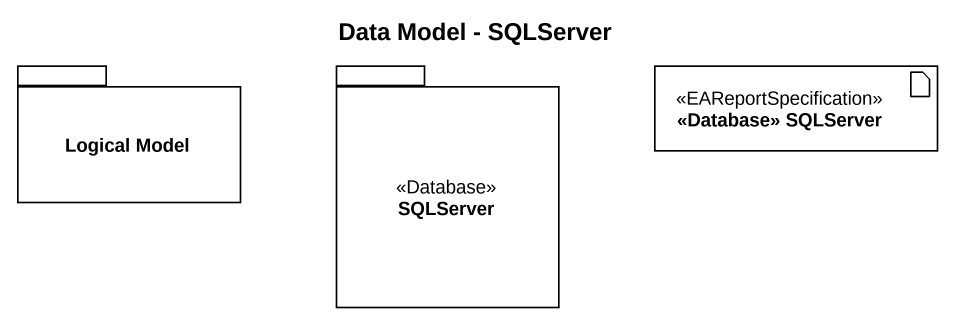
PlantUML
@startuml
title Data Model - SQLServer
package "Logical Model" as Logical_Model {
}
package SQLServer <<Database>> {
}
artifact "<<Database>> SQLServer" as Database_SQLServer <<EAReportSpecification>>
@enduml
